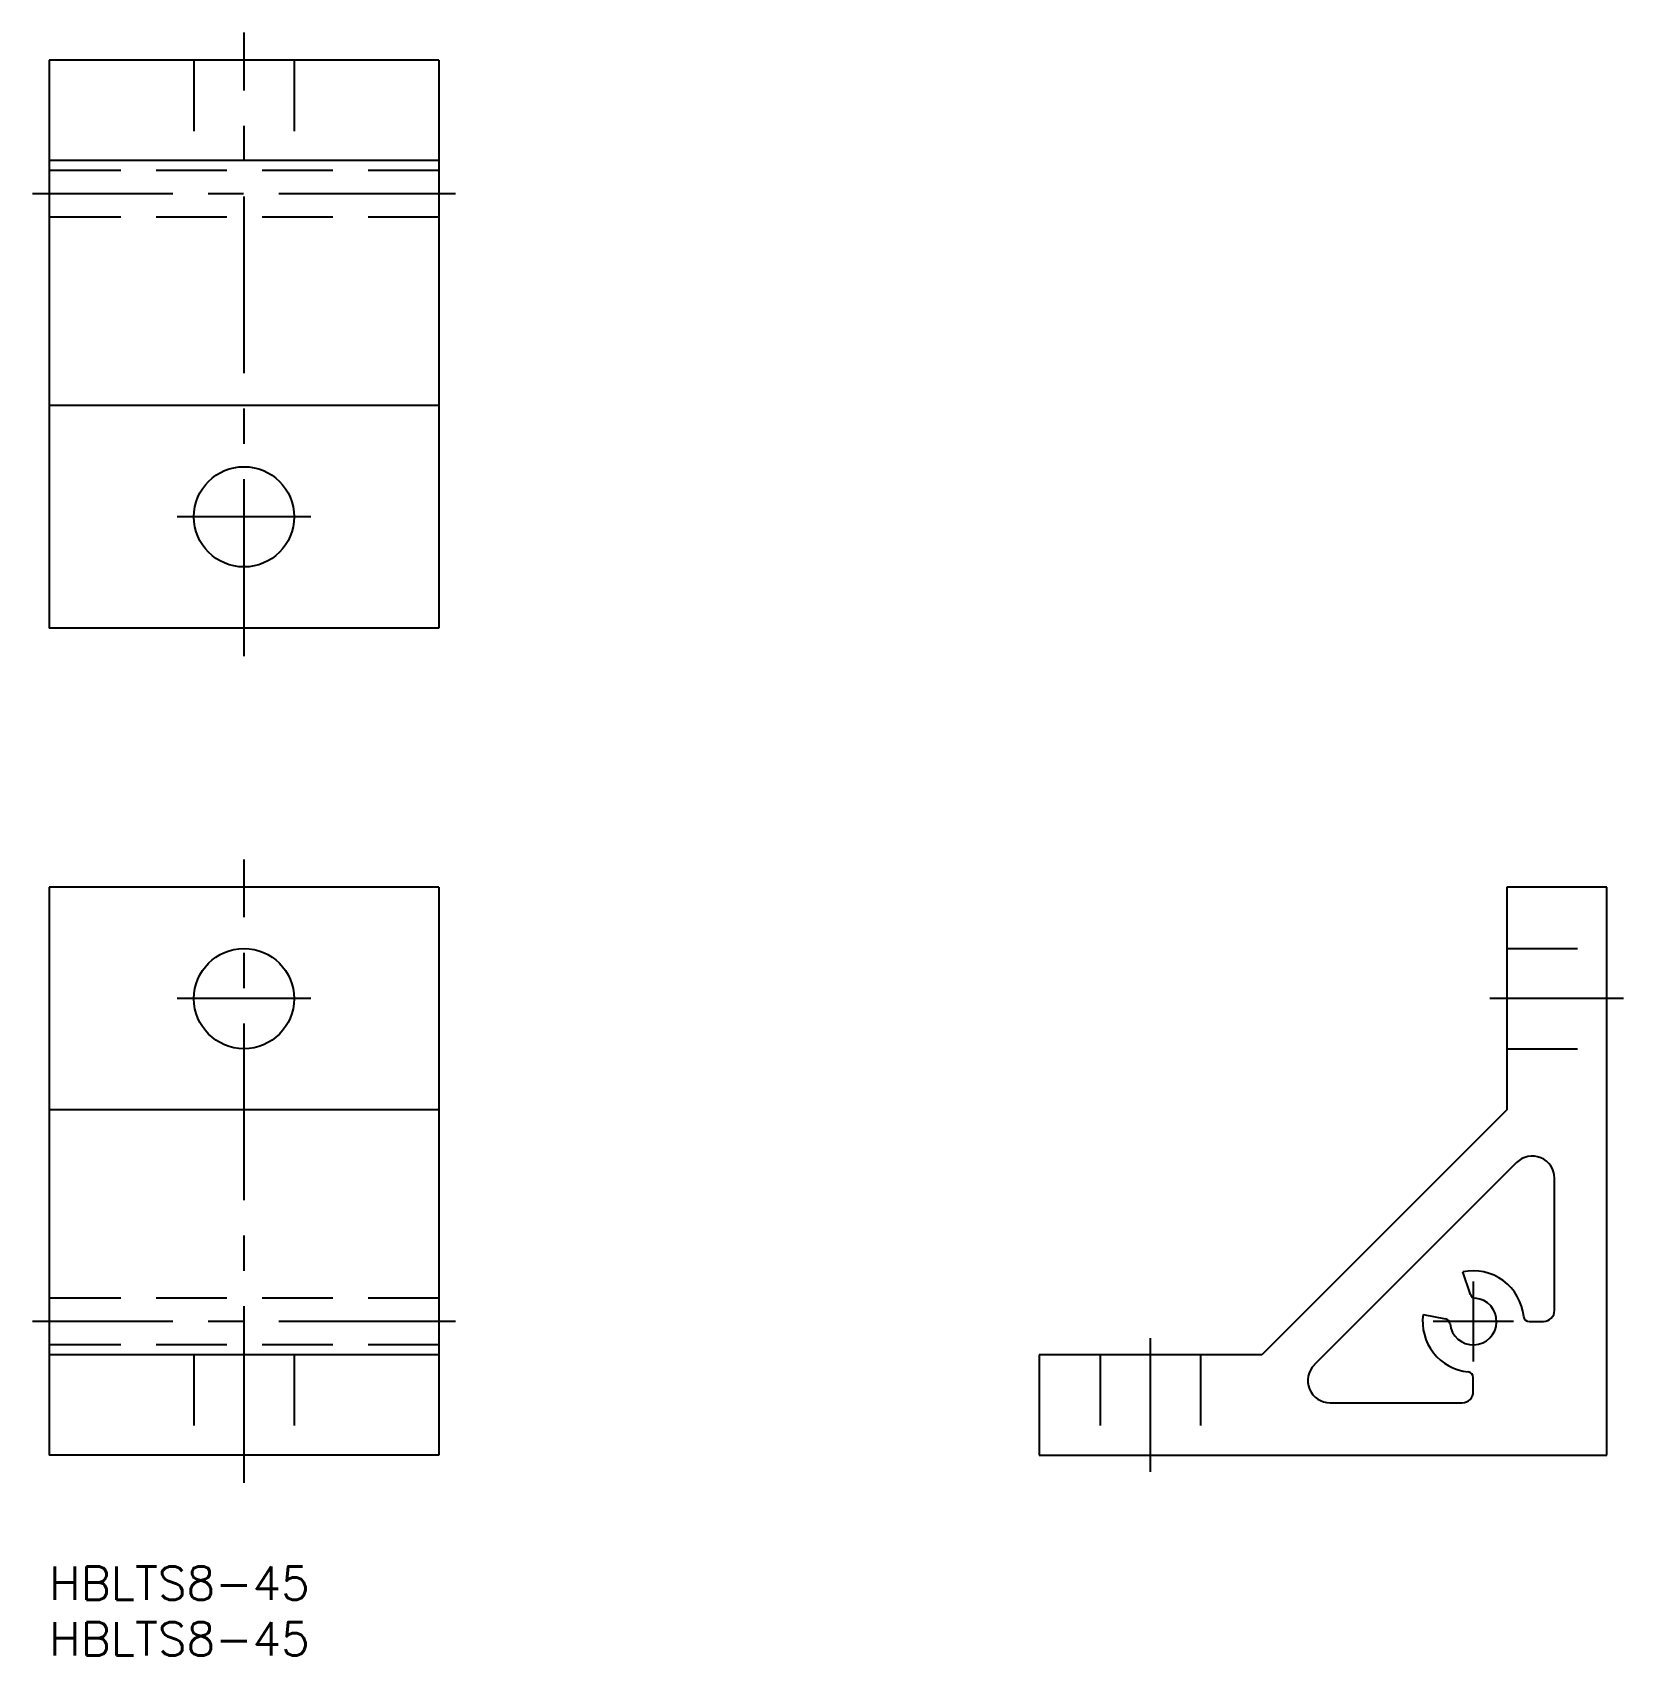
# Model space of a CAD drawing. Extents: x -2 to 141, y -8 to 138.
import ezdxf

# ---------------------------------------------------------------- set-up
doc = ezdxf.new("R2010")
doc.units = 0
doc.header["$LTSCALE"] = 0.5
doc.linetypes.add('CENTER', pattern=[50.8, 31.75, -6.35, 6.35, -6.35])
doc.linetypes.add('DASHED', pattern=[19.05, 12.7, -6.35])
for name, color, linetype in [('MSM_CENTER', 1, 'CENTER'), ('MSM_CONTINUOUS', 7, 'CONTINUOUS'), ('MSM_DASHED', 4, 'DASHED'), ('MSM_PART_NUMBER', 7, 'CONTINUOUS')]:
    doc.layers.add(name, color=color, linetype=linetype)
doc.styles.get("Standard").update_dxf_attribs({"font": 'txt.shx', "height": 3, "bigfont": 'bigfont.shx'})

msp = doc.modelspace()

# ---------------------------------------------------------------- linework, layer by layer
at = {"layer": 'MSM_CENTER'}
for p, q in [((17.5, 81.77), (17.5, 137.77)), ((36.5, 123.27), (-1.5, 123.27)), ((23.5, 94.27), (11.5, 94.27)), ((17.5, 7.5), (17.5, 63.5)), ((23.5, 51), (11.5, 51)), ((127.91, 25.6), (127.91, 18.4)), ((36.5, 22), (-1.5, 22)), ((131.51, 22), (124.31, 22))]:
    msp.add_line(p, q, dxfattribs=at)
at = {"layer": 'MSM_CENTER', "color": 1}
for p, q in [((141.41, 51), (129.41, 51)), ((98.91, 8.5), (98.91, 20.5))]:
    msp.add_line(p, q, dxfattribs=at)
at = {"layer": 'MSM_CONTINUOUS'}
for p, q in [((35, 135.27), (0, 135.27)), ((0, 135.27), (0, 84.27)), ((35, 135.27), (35, 84.27)), ((35, 126.27), (0, 126.27)), ((35, 104.27), (0, 104.27)), ((35, 84.27), (0, 84.27)), ((0, 61), (0, 10)), ((35, 61), (0, 61)), ((35, 61), (35, 10)), ((130.91, 61), (130.91, 41)), ((139.91, 61), (130.91, 61)), ((139.91, 10), (139.91, 61)), ((35, 41), (0, 41)), ((130.91, 41), (108.91, 19)), ((131.79, 36.27), (113.63, 18.11)), ((135.21, 23), (135.21, 34.86)), ((127.66, 24.43), (126.97, 26.45)), ((123.4, 22.64), (125.42, 22.24)), ((132.93, 22), (134.21, 22)), ((35, 19), (0, 19)), ((88.91, 19), (88.91, 10)), ((108.91, 19), (88.91, 19)), ((127.91, 15.7), (127.91, 16.97)), ((115.05, 14.7), (126.91, 14.7)), ((35, 10), (0, 10)), ((88.91, 10), (139.91, 10))]:
    msp.add_line(p, q, dxfattribs=at)
for centre in [(17.5, 94.27), (17.5, 51)]:
    msp.add_circle(centre, 4.5, dxfattribs=at)
for centre, radius, start, end in [((133.21, 34.86), 2, 0, 135), ((127.91, 22), 4.55, 5.6822, 101.8583), ((127.91, 22), 2.1, 185.6205, 85.0369), ((128.13, 24.59), 0.5, 198.7404, 265.0369), ((127.91, 22), 4.55, 171.9527, 264.3178), ((125.32, 21.75), 0.5, 5.6205, 78.7404), ((132.93, 22.5), 0.5, 185.6822, 270), ((134.21, 23), 1, 270, 0), ((115.05, 16.7), 2, 135, 270), ((127.41, 16.97), 0.5, 0, 84.3178), ((126.91, 15.7), 1, 270, 0)]:
    msp.add_arc(centre, radius, start, end, dxfattribs=at)
at = {"layer": 'MSM_DASHED'}
for p, q in [((13, 135.27), (13, 126.27)), ((22, 135.27), (22, 126.27)), ((35, 125.37), (0, 125.37)), ((35, 121.17), (0, 121.17)), ((130.91, 55.5), (139.91, 55.5)), ((130.91, 46.5), (139.91, 46.5)), ((35, 24.1), (0, 24.1)), ((35, 19.9), (0, 19.9)), ((13, 19), (13, 10)), ((22, 19), (22, 10)), ((94.41, 19), (94.41, 10)), ((103.41, 19), (103.41, 10))]:
    msp.add_line(p, q, dxfattribs=at)

# ---------------------------------------------------------------- texts
at = {"layer": 'MSM_PART_NUMBER'}
for p in [(0, -3), (0, -8)]:
    msp.add_text('HBLTS8-45', height=3, dxfattribs=at).set_placement(p)

doc.saveas('drawing.dxf')
